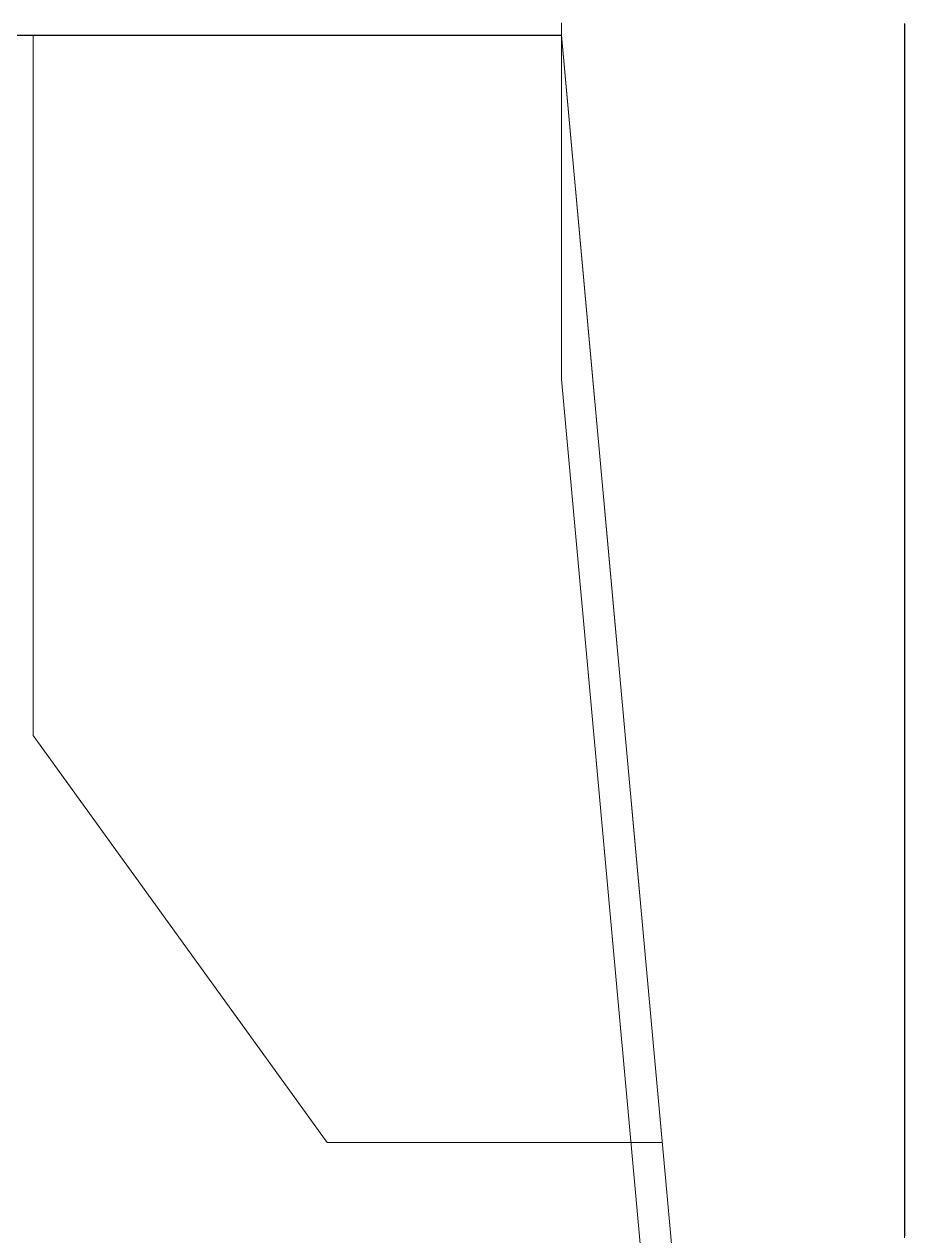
# Model space of a CAD drawing. Extents: x 65572 to 72871, y 30718 to 33858.
# Drawn here: x 65706.455 to 65709.02, y 31696.902 to 31700.432 of the extents above; entities that cross this region are included whole.
import ezdxf

# ---------------------------------------------------------------- set-up
doc = ezdxf.new("R2010")
doc.units = 0
doc.header["$LTSCALE"] = 0.5
doc.header["$MEASUREMENT"] = 0
doc.layers.add('Layout', color=154, linetype='CONTINUOUS', lineweight=5)

msp = doc.modelspace()

# ---------------------------------------------------------------- linework, layer by layer
at = {"layer": 'Layout', "linetype": 'ByBlock'}
for p, q in [((65708.020398, 31700.39901), (65682.992716, 31700.39901)), ((65708.020398, 31700.399654), (65683.000775, 31700.399654)), ((65706.481069, 31698.358872), (65706.481069, 31700.39901)), ((65708.020398, 31700.399654), (65709.020081, 31689.403142)), ((65709.020403, 31689.398956), (65708.020398, 31700.39901)), ((65708.020398, 31699.397953), (65709.020081, 31688.401441)), ((65707.337189, 31697.173475), (65706.481069, 31698.358872)), ((65708.313628, 31697.173475), (65707.337189, 31697.173475))]:
    msp.add_line(p, q, dxfattribs=at)
for points in [[(65708.020398, 31700.435815), (65708.020398, 31700.431451), (65708.020398, 31700.427088), (65708.020398, 31700.422724), (65708.020398, 31700.41836), (65708.020398, 31700.413996), (65708.020398, 31700.409633), (65708.020398, 31700.405269), (65708.020398, 31700.400905), (65708.020398, 31700.396541), (65708.020398, 31700.392178), (65708.020398, 31700.387814), (65708.020398, 31700.38345), (65708.020398, 31700.379086), (65708.020398, 31700.374722), (65708.020398, 31700.370359), (65708.020398, 31700.365995), (65708.020398, 31700.361631), (65708.020398, 31700.357267), (65708.020398, 31700.352904), (65708.020398, 31700.34854), (65708.020398, 31700.344176), (65708.020398, 31700.339812), (65708.020398, 31700.335449), (65708.020398, 31700.331085), (65708.020398, 31700.326721), (65708.020398, 31700.322357), (65708.020398, 31700.317993), (65708.020398, 31700.31363), (65708.020398, 31700.309266), (65708.020398, 31700.305828), (65708.020398, 31700.302545), (65708.020398, 31700.299262), (65708.020398, 31700.295978), (65708.020398, 31700.292695), (65708.020398, 31700.289412), (65708.020398, 31700.286128), (65708.020398, 31700.282845), (65708.020398, 31700.279562), (65708.020398, 31700.276278), (65708.020398, 31700.272995), (65708.020398, 31700.269712), (65708.020398, 31700.266428), (65708.020398, 31700.263145), (65708.020398, 31700.259862), (65708.020398, 31700.256578), (65708.020398, 31700.253295), (65708.020398, 31700.250012), (65708.020398, 31700.246728), (65708.020398, 31700.243445), (65708.020398, 31700.240162), (65708.020398, 31700.236878), (65708.020398, 31700.233595), (65708.020398, 31700.230312), (65708.020398, 31700.227028), (65708.020398, 31700.223745), (65708.020398, 31700.220462), (65708.020398, 31700.217178), (65708.020398, 31700.213895), (65708.020398, 31700.210612), (65708.020398, 31700.207328), (65708.020398, 31700.204045), (65708.020398, 31700.200762), (65708.020398, 31700.197478), (65708.020398, 31700.194195), (65708.020398, 31700.190912), (65708.020398, 31700.18834), (65708.020398, 31700.186302), (65708.020398, 31700.184263), (65708.020398, 31700.182225), (65708.020398, 31700.180187), (65708.020398, 31700.178149), (65708.020398, 31700.17611), (65708.020398, 31700.174072), (65708.020398, 31700.172034), (65708.020398, 31700.169996), (65708.020398, 31700.167957), (65708.020398, 31700.165919), (65708.020398, 31700.163881), (65708.020398, 31700.161843), (65708.020398, 31700.159804), (65708.020398, 31700.157766), (65708.020398, 31700.155728), (65708.020398, 31700.15369), (65708.020398, 31700.151651), (65708.020398, 31700.149613), (65708.020398, 31700.147575), (65708.020398, 31700.145537), (65708.020398, 31700.143498), (65708.020398, 31700.14146), (65708.020398, 31700.139422), (65708.020398, 31700.137384), (65708.020398, 31700.135345), (65708.020398, 31700.133307), (65708.020398, 31700.131269), (65708.020398, 31700.129231), (65708.020398, 31700.127192), (65708.020398, 31700.125154), (65708.020398, 31700.123116), (65708.020398, 31700.121078), (65708.020398, 31700.119039), (65708.020398, 31700.117001), (65708.020398, 31700.115348), (65708.020398, 31700.114657), (65708.020398, 31700.113966), (65708.020398, 31700.113275), (65708.020398, 31700.112584), (65708.020398, 31700.111893), (65708.020398, 31700.111202), (65708.020398, 31700.110511), (65708.020398, 31700.10982), (65708.020398, 31700.109129), (65708.020398, 31700.108438), (65708.020398, 31700.107747), (65708.020398, 31700.107056), (65708.020398, 31700.106365), (65708.020398, 31700.105674), (65708.020398, 31700.104983), (65708.020398, 31700.104292), (65708.020398, 31700.103601), (65708.020398, 31700.10291), (65708.020398, 31700.102219), (65708.020398, 31700.101528), (65708.020398, 31700.100837), (65708.020398, 31700.100146), (65708.020398, 31700.099455), (65708.020398, 31700.098765), (65708.020398, 31700.098074), (65708.020398, 31700.097383), (65708.020398, 31700.096692), (65708.020398, 31700.096001), (65708.020398, 31700.09531), (65708.020398, 31700.094619), (65708.020398, 31700.093928), (65708.020398, 31700.093237), (65708.020398, 31700.092546), (65708.020398, 31700.091855), (65708.020398, 31700.091164), (65708.020398, 31700.090473)], [(65708.020398, 31700.399654), (65708.020398, 31700.400343), (65708.020398, 31700.401033), (65708.020398, 31700.401722), (65708.020398, 31700.402411), (65708.020398, 31700.403101), (65708.020398, 31700.40379), (65708.020398, 31700.40448), (65708.020398, 31700.405169), (65708.020398, 31700.405858), (65708.020398, 31700.406548), (65708.020398, 31700.407237), (65708.020398, 31700.407926), (65708.020398, 31700.408616), (65708.020398, 31700.409305), (65708.020398, 31700.409995), (65708.020398, 31700.410684), (65708.020398, 31700.411373), (65708.020398, 31700.412063), (65708.020398, 31700.412752), (65708.020398, 31700.413442), (65708.020398, 31700.414131), (65708.020398, 31700.41482), (65708.020398, 31700.41551), (65708.020398, 31700.416199), (65708.020398, 31700.416889), (65708.020398, 31700.417578), (65708.020398, 31700.418267), (65708.020398, 31700.418957), (65708.020398, 31700.419646), (65708.020398, 31700.420335), (65708.020398, 31700.421025), (65708.020398, 31700.421714), (65708.020398, 31700.422404), (65708.020398, 31700.423093), (65708.020398, 31700.423782), (65708.020398, 31700.424472), (65708.020398, 31700.426025), (65708.020398, 31700.428059), (65708.020398, 31700.430092), (65708.020398, 31700.432126)], [(65709.020081, 31696.895953), (65709.020081, 31696.901775), (65709.020081, 31696.907597), (65709.020081, 31696.913419), (65709.020081, 31696.919241), (65709.020081, 31696.925064), (65709.020081, 31696.930886), (65709.020081, 31696.936708), (65709.020081, 31696.94253), (65709.020081, 31696.948352), (65709.020081, 31696.954174), (65709.020081, 31696.959997), (65709.020081, 31696.965819), (65709.020081, 31696.971641), (65709.020081, 31696.977463), (65709.020081, 31696.983285), (65709.020081, 31696.989107), (65709.020081, 31696.994929), (65709.020081, 31697.000752), (65709.020081, 31697.006574), (65709.020081, 31697.012396), (65709.020081, 31697.018218), (65709.020081, 31697.02404), (65709.020081, 31697.029862), (65709.020081, 31697.035685), (65709.020081, 31697.041507), (65709.020081, 31697.047329), (65709.020081, 31697.053151), (65709.020081, 31697.058973), (65709.020081, 31697.064795), (65709.020081, 31697.070617), (65709.020081, 31697.07644), (65709.020081, 31697.082262), (65709.020081, 31697.088084), (65709.020081, 31697.093906), (65709.020081, 31697.099728), (65709.020081, 31697.10555), (65709.020081, 31697.111373), (65709.020081, 31697.117195), (65709.020081, 31697.123017), (65709.020081, 31697.128839), (65709.020081, 31697.134661), (65709.020081, 31697.140483), (65709.020081, 31697.146306), (65709.020081, 31697.152128), (65709.020081, 31697.15795), (65709.020081, 31697.163772), (65709.020081, 31697.169594), (65709.020081, 31697.175416), (65709.020081, 31697.181238), (65709.020081, 31697.187061), (65709.020081, 31697.192883), (65709.020081, 31697.198705), (65709.020081, 31697.204527), (65709.020081, 31697.210349), (65709.020081, 31697.216171), (65709.020081, 31697.221994), (65709.020081, 31697.227816), (65709.020081, 31697.233638), (65709.020081, 31697.23946), (65709.020081, 31697.245282), (65709.020081, 31697.251104), (65709.020081, 31697.256927), (65709.020081, 31697.262749), (65709.020081, 31697.268571), (65709.020081, 31697.274393), (65709.020081, 31697.280215), (65709.020081, 31697.286037), (65709.020081, 31697.291859), (65709.020081, 31697.297682), (65709.020081, 31697.303504), (65709.020081, 31697.309326), (65709.020081, 31697.315148), (65709.020081, 31697.32097), (65709.020081, 31697.326792), (65709.020081, 31697.332615), (65709.020081, 31697.338437), (65709.020081, 31697.344259), (65709.020081, 31697.350081), (65709.020081, 31697.355903), (65709.020081, 31697.361725), (65709.020081, 31697.367547), (65709.020081, 31697.37337), (65709.020081, 31697.379192), (65709.020081, 31697.385014), (65709.020081, 31697.390836), (65709.020081, 31697.396658), (65709.020081, 31697.40248), (65709.020081, 31697.408303), (65709.020081, 31697.414125), (65709.020081, 31697.419947), (65709.020081, 31697.425769), (65709.020081, 31697.431591), (65709.020081, 31697.437413), (65709.020081, 31697.443236), (65709.020081, 31697.449058), (65709.020081, 31697.45488), (65709.020081, 31697.460702), (65709.020081, 31697.466524), (65709.020081, 31697.472346), (65709.020081, 31697.478168), (65709.020081, 31697.483991), (65709.020081, 31697.489813), (65709.020081, 31697.495635), (65709.020081, 31697.501457), (65709.020081, 31697.507279), (65709.020081, 31697.513101), (65709.020081, 31697.518924), (65709.020081, 31697.524746), (65709.020081, 31697.530568), (65709.020081, 31697.53639), (65709.020081, 31697.542212), (65709.020081, 31697.548034), (65709.020081, 31697.553857), (65709.020081, 31697.559679), (65709.020081, 31697.565501), (65709.020081, 31697.571323), (65709.020081, 31697.577145), (65709.020081, 31697.582967), (65709.020081, 31697.588789), (65709.020081, 31697.594612), (65709.020081, 31697.600434), (65709.020081, 31697.606256), (65709.020081, 31697.612078), (65709.020081, 31697.6179), (65709.020081, 31697.623722), (65709.020081, 31697.629545), (65709.020081, 31697.635367), (65709.020081, 31697.641189), (65709.020081, 31697.647011), (65709.020081, 31697.652833), (65709.020081, 31697.658655), (65709.020081, 31697.664478), (65709.020081, 31697.6703), (65709.020081, 31697.676122), (65709.020081, 31697.681944), (65709.020081, 31697.687766), (65709.020081, 31697.693588), (65709.020081, 31697.69941), (65709.020081, 31697.705233), (65709.020081, 31697.711055), (65709.020081, 31697.716877), (65709.020081, 31697.722699), (65709.020081, 31697.728521), (65709.020081, 31697.734343), (65709.020081, 31697.740166), (65709.020081, 31697.745988), (65709.020081, 31697.75181), (65709.020081, 31697.757632), (65709.020081, 31697.763454), (65709.020081, 31697.769276), (65709.020081, 31697.775098), (65709.020081, 31697.780921), (65709.020081, 31697.786743), (65709.020081, 31697.792565), (65709.020081, 31697.798387), (65709.020081, 31697.804209), (65709.020081, 31697.810031), (65709.020081, 31697.815854), (65709.020081, 31697.821676), (65709.020081, 31697.827498), (65709.020081, 31697.83332), (65709.020081, 31697.839142), (65709.020081, 31697.844964), (65709.020081, 31697.850787), (65709.020081, 31697.856609), (65709.020081, 31697.862431), (65709.020081, 31697.868253), (65709.020081, 31697.874075), (65709.020081, 31697.879897), (65709.020081, 31697.885719), (65709.020081, 31697.891542), (65709.020081, 31697.897364), (65709.020081, 31697.903186), (65709.020081, 31697.909008), (65709.020081, 31697.91483), (65709.020081, 31697.920652), (65709.020081, 31697.926475), (65709.020081, 31697.932297), (65709.020081, 31697.938119), (65709.020081, 31697.943941), (65709.020081, 31697.949763), (65709.020081, 31697.955585), (65709.020081, 31697.961408), (65709.020081, 31697.96723), (65709.020081, 31697.973052), (65709.020081, 31697.978874), (65709.020081, 31697.984696), (65709.020081, 31697.990518), (65709.020081, 31697.99634), (65709.020081, 31698.002163), (65709.020081, 31698.007985), (65709.020081, 31698.013807), (65709.020081, 31698.019629), (65709.020081, 31698.025451), (65709.020081, 31698.031273), (65709.020081, 31698.037096), (65709.020081, 31698.042918), (65709.020081, 31698.04874), (65709.020081, 31698.054562), (65709.020081, 31698.060384), (65709.020081, 31698.066206), (65709.020081, 31698.072029), (65709.020081, 31698.077851), (65709.020081, 31698.083673), (65709.020081, 31698.089495), (65709.020081, 31698.095317), (65709.020081, 31698.101139), (65709.020081, 31698.106961), (65709.020081, 31698.112784), (65709.020081, 31698.118606), (65709.020081, 31698.124428), (65709.020081, 31698.13025), (65709.020081, 31698.136072), (65709.020081, 31698.141894), (65709.020081, 31698.147717), (65709.020081, 31698.153539), (65709.020081, 31698.159361), (65709.020081, 31698.165183), (65709.020081, 31698.171005), (65709.020081, 31698.176827), (65709.020081, 31698.182649), (65709.020081, 31698.188472), (65709.020081, 31698.194294), (65709.020081, 31698.200116), (65709.020081, 31698.205938), (65709.020081, 31698.21176), (65709.020081, 31698.217582), (65709.020081, 31698.223405), (65709.020081, 31698.229227), (65709.020081, 31698.235049), (65709.020081, 31698.240871), (65709.020081, 31698.246693), (65709.020081, 31698.252515), (65709.020081, 31698.258338), (65709.020081, 31698.26416), (65709.020081, 31698.269982), (65709.020081, 31698.275804), (65709.020081, 31698.281626), (65709.020081, 31698.287448), (65709.020081, 31698.29327), (65709.020081, 31698.299093), (65709.020081, 31698.304915), (65709.020081, 31698.310737), (65709.020081, 31698.316559), (65709.020081, 31698.322381), (65709.020081, 31698.328203), (65709.020081, 31698.334026), (65709.020081, 31698.339848), (65709.020081, 31698.34567), (65709.020081, 31698.351492), (65709.020081, 31698.357314), (65709.020081, 31698.363136), (65709.020081, 31698.368959), (65709.020081, 31698.374781), (65709.020081, 31698.380603), (65709.020081, 31698.386425), (65709.020081, 31698.392247), (65709.020081, 31698.398069), (65709.020081, 31698.403891), (65709.020081, 31698.409714), (65709.020081, 31698.415536), (65709.020081, 31698.421358), (65709.020081, 31698.42718), (65709.020081, 31698.433002), (65709.020081, 31698.438824), (65709.020081, 31698.444647), (65709.020081, 31698.450469), (65709.020081, 31698.456291), (65709.020081, 31698.462113), (65709.020081, 31698.467935), (65709.020081, 31698.473757), (65709.020081, 31698.479579), (65709.020081, 31698.485402), (65709.020081, 31698.491224), (65709.020081, 31698.497046), (65709.020081, 31698.502868), (65709.020081, 31698.50869), (65709.020081, 31698.514512), (65709.020081, 31698.520335), (65709.020081, 31698.526157), (65709.020081, 31698.531979), (65709.020081, 31698.537801), (65709.020081, 31698.543623), (65709.020081, 31698.549445), (65709.020081, 31698.555268), (65709.020081, 31698.56109), (65709.020081, 31698.566912), (65709.020081, 31698.572734), (65709.020081, 31698.578556), (65709.020081, 31698.584378), (65709.020081, 31698.5902), (65709.020081, 31698.596023), (65709.020081, 31698.601845), (65709.020081, 31698.607667), (65709.020081, 31698.613489), (65709.020081, 31698.619311), (65709.020081, 31698.625133), (65709.020081, 31698.630956), (65709.020081, 31698.636778), (65709.020081, 31698.6426), (65709.020081, 31698.648422), (65709.020081, 31698.654244), (65709.020081, 31698.660066), (65709.020081, 31698.665889), (65709.020081, 31698.671711), (65709.020081, 31698.677533), (65709.020081, 31698.683355), (65709.020081, 31698.689177), (65709.020081, 31698.694999), (65709.020081, 31698.700821), (65709.020081, 31698.706644), (65709.020081, 31698.712466), (65709.020081, 31698.718288), (65709.020081, 31698.72411), (65709.020081, 31698.729932), (65709.020081, 31698.736062), (65709.020081, 31698.742191), (65709.020081, 31698.748321), (65709.020081, 31698.75445), (65709.020081, 31698.76058), (65709.020081, 31698.766709), (65709.020081, 31698.772839), (65709.020081, 31698.778968), (65709.020081, 31698.785098), (65709.020081, 31698.791227), (65709.020081, 31698.797357), (65709.020081, 31698.803486), (65709.020081, 31698.809616), (65709.020081, 31698.815745), (65709.020081, 31698.821875), (65709.020081, 31698.828005), (65709.020081, 31698.834134), (65709.020081, 31698.840264), (65709.020081, 31698.846393), (65709.020081, 31698.852523), (65709.020081, 31698.858652), (65709.020081, 31698.864782), (65709.020081, 31698.870911), (65709.020081, 31698.877041), (65709.020081, 31698.88317), (65709.020081, 31698.8893), (65709.020081, 31698.895429), (65709.020081, 31698.901559), (65709.020081, 31698.907688), (65709.020081, 31698.913818), (65709.020081, 31698.919947), (65709.020081, 31698.926077), (65709.020081, 31698.932206), (65709.020081, 31698.938336), (65709.020081, 31698.944465), (65709.020081, 31698.950595), (65709.020081, 31698.956724), (65709.020081, 31698.962854), (65709.020081, 31698.968983), (65709.020081, 31698.975113), (65709.020081, 31698.981242), (65709.020081, 31698.987372), (65709.020081, 31698.993501), (65709.020081, 31698.999631), (65709.020081, 31699.00576), (65709.020081, 31699.01189), (65709.020081, 31699.01802), (65709.020081, 31699.024149), (65709.020081, 31699.030279), (65709.020081, 31699.036408), (65709.020081, 31699.042538), (65709.020081, 31699.048667), (65709.020081, 31699.054797), (65709.020081, 31699.060926), (65709.020081, 31699.067056), (65709.020081, 31699.073185), (65709.020081, 31699.079315), (65709.020081, 31699.085444), (65709.020081, 31699.091574), (65709.020081, 31699.097703), (65709.020081, 31699.103833), (65709.020081, 31699.109962), (65709.020081, 31699.116092), (65709.020081, 31699.122221), (65709.020081, 31699.128351), (65709.020081, 31699.13448), (65709.020081, 31699.14061), (65709.020081, 31699.146739), (65709.020081, 31699.152869), (65709.020081, 31699.158998), (65709.020081, 31699.165128), (65709.020081, 31699.171257), (65709.020081, 31699.177387), (65709.020081, 31699.183516), (65709.020081, 31699.189646), (65709.020081, 31699.195776), (65709.020081, 31699.201905), (65709.020081, 31699.208035), (65709.020081, 31699.214164), (65709.020081, 31699.220294), (65709.020081, 31699.226423), (65709.020081, 31699.232553), (65709.020081, 31699.238682), (65709.020081, 31699.244812), (65709.020081, 31699.250941), (65709.020081, 31699.257071), (65709.020081, 31699.2632), (65709.020081, 31699.26933), (65709.020081, 31699.275459), (65709.020081, 31699.281589), (65709.020081, 31699.287718), (65709.020081, 31699.293848), (65709.020081, 31699.299977), (65709.020081, 31699.306107), (65709.020081, 31699.312236), (65709.020081, 31699.318366), (65709.020081, 31699.324495), (65709.020081, 31699.330625), (65709.020081, 31699.336754), (65709.020081, 31699.342884), (65709.020081, 31699.349013), (65709.020081, 31699.355143), (65709.020081, 31699.361272), (65709.020081, 31699.367402), (65709.020081, 31699.373531), (65709.020081, 31699.379661), (65709.020081, 31699.385791), (65709.020081, 31699.39192), (65709.020081, 31699.39805), (65709.020081, 31699.404179), (65709.020081, 31699.410309), (65709.020081, 31699.416438), (65709.020081, 31699.422568), (65709.020081, 31699.428697), (65709.020081, 31699.434827), (65709.020081, 31699.440956), (65709.020081, 31699.447086), (65709.020081, 31699.453215), (65709.020081, 31699.459345), (65709.020081, 31699.465474), (65709.020081, 31699.471604), (65709.020081, 31699.477733), (65709.020081, 31699.483863), (65709.020081, 31699.489992), (65709.020081, 31699.496122), (65709.020081, 31699.502251), (65709.020081, 31699.508381), (65709.020081, 31699.51451), (65709.020081, 31699.52064), (65709.020081, 31699.526769), (65709.020081, 31699.532899), (65709.020081, 31699.539028), (65709.020081, 31699.545158), (65709.020081, 31699.551287), (65709.020081, 31699.557417), (65709.020081, 31699.563547), (65709.020081, 31699.569676), (65709.020081, 31699.575806), (65709.020081, 31699.581935), (65709.020081, 31699.588065), (65709.020081, 31699.594194), (65709.020081, 31699.600324), (65709.020081, 31699.606453), (65709.020081, 31699.612583), (65709.020081, 31699.618712), (65709.020081, 31699.624842), (65709.020081, 31699.630971), (65709.020081, 31699.637101), (65709.020081, 31699.64323), (65709.020081, 31699.64936), (65709.020081, 31699.655489), (65709.020081, 31699.661619), (65709.020081, 31699.667748), (65709.020081, 31699.673878), (65709.020081, 31699.680007), (65709.020081, 31699.686137), (65709.020081, 31699.692266), (65709.020081, 31699.698396), (65709.020081, 31699.704525), (65709.020081, 31699.710655), (65709.020081, 31699.716784), (65709.020081, 31699.722914), (65709.020081, 31699.729043), (65709.020081, 31699.735173), (65709.020081, 31699.741302), (65709.020081, 31699.747432), (65709.020081, 31699.753562), (65709.020081, 31699.759691), (65709.020081, 31699.765821), (65709.020081, 31699.77195), (65709.020081, 31699.77808), (65709.020081, 31699.784209), (65709.020081, 31699.790339), (65709.020081, 31699.796468), (65709.020081, 31699.802598), (65709.020081, 31699.808727), (65709.020081, 31699.814857), (65709.020081, 31699.820986), (65709.020081, 31699.827116), (65709.020081, 31699.833245), (65709.020081, 31699.839375), (65709.020081, 31699.845504), (65709.020081, 31699.851634), (65709.020081, 31699.857763), (65709.020081, 31699.863893), (65709.020081, 31699.870022), (65709.020081, 31699.876152), (65709.020081, 31699.882281), (65709.020081, 31699.888411), (65709.020081, 31699.89454), (65709.020081, 31699.90067), (65709.020081, 31699.906799), (65709.020081, 31699.912929), (65709.020081, 31699.919058), (65709.020081, 31699.925188), (65709.020081, 31699.931318), (65709.020081, 31699.937447), (65709.020081, 31699.943577), (65709.020081, 31699.949706), (65709.020081, 31699.955836), (65709.020081, 31699.961965), (65709.020081, 31699.968095), (65709.020081, 31699.974224), (65709.020081, 31699.980354), (65709.020081, 31699.986483), (65709.020081, 31699.992613), (65709.020081, 31699.998742), (65709.020081, 31700.004872), (65709.020081, 31700.011001), (65709.020081, 31700.017131), (65709.020081, 31700.02326), (65709.020081, 31700.02939), (65709.020081, 31700.035519), (65709.020081, 31700.041649), (65709.020081, 31700.047778), (65709.020081, 31700.053908), (65709.020081, 31700.060037), (65709.020081, 31700.066167), (65709.020081, 31700.072296), (65709.020081, 31700.078426), (65709.020081, 31700.084555), (65709.020081, 31700.090685), (65709.020081, 31700.096814), (65709.020081, 31700.102944), (65709.020081, 31700.109073), (65709.020081, 31700.115203), (65709.020081, 31700.121333), (65709.020081, 31700.127462), (65709.020081, 31700.133592), (65709.020081, 31700.139721), (65709.020081, 31700.145851), (65709.020081, 31700.15198), (65709.020081, 31700.15811), (65709.020081, 31700.164239), (65709.020081, 31700.170369), (65709.020081, 31700.176498), (65709.020081, 31700.182628), (65709.020081, 31700.188757), (65709.020081, 31700.194887), (65709.020081, 31700.201016), (65709.020081, 31700.207146), (65709.020081, 31700.213275), (65709.020081, 31700.219405), (65709.020081, 31700.225534), (65709.020081, 31700.231664), (65709.020081, 31700.237793), (65709.020081, 31700.243923), (65709.020081, 31700.250052), (65709.020081, 31700.256182), (65709.020081, 31700.262311), (65709.020081, 31700.268441), (65709.020081, 31700.27457), (65709.020081, 31700.2807), (65709.020081, 31700.286829), (65709.020081, 31700.292959), (65709.020081, 31700.299089), (65709.020081, 31700.305218), (65709.020081, 31700.311348), (65709.020081, 31700.317477), (65709.020081, 31700.323607), (65709.020081, 31700.329736), (65709.020081, 31700.335866), (65709.020081, 31700.341995), (65709.020081, 31700.348125), (65709.020081, 31700.354254), (65709.020081, 31700.360384), (65709.020081, 31700.366513), (65709.020081, 31700.372643), (65709.020081, 31700.378772), (65709.020081, 31700.384902), (65709.020081, 31700.391031), (65709.020081, 31700.397161), (65709.020081, 31700.40329), (65709.020081, 31700.40942), (65709.020081, 31700.415549), (65709.020081, 31700.421679), (65709.020081, 31700.427808), (65709.020081, 31700.433938)], [(65708.020398, 31699.397953), (65708.020398, 31699.398299), (65708.020398, 31699.398645), (65708.020398, 31699.398991), (65708.020398, 31699.399337), (65708.020398, 31699.399683), (65708.020398, 31699.400029), (65708.020398, 31699.400375), (65708.020398, 31699.400721), (65708.020398, 31699.401067), (65708.020398, 31699.401413), (65708.020398, 31699.401759), (65708.020398, 31699.402105), (65708.020398, 31699.402451), (65708.020398, 31699.402797), (65708.020398, 31699.403143), (65708.020398, 31699.403489), (65708.020398, 31699.403835), (65708.020398, 31699.404181), (65708.020398, 31699.405067), (65708.020398, 31699.406101), (65708.020398, 31699.407134), (65708.020398, 31699.408168), (65708.020398, 31699.409202), (65708.020398, 31699.410235), (65708.020398, 31699.411269), (65708.020398, 31699.412302), (65708.020398, 31699.413336), (65708.020398, 31699.41437), (65708.020398, 31699.415403), (65708.020398, 31699.416437), (65708.020398, 31699.417471), (65708.020398, 31699.418504), (65708.020398, 31699.419538), (65708.020398, 31699.420571), (65708.020398, 31699.421605), (65708.020398, 31699.422639), (65708.020398, 31699.424058), (65708.020398, 31699.425766), (65708.020398, 31699.427474), (65708.020398, 31699.429182), (65708.020398, 31699.43089), (65708.020398, 31699.432599), (65708.020398, 31699.434307), (65708.020398, 31699.436015), (65708.020398, 31699.437723), (65708.020398, 31699.439431), (65708.020398, 31699.44114), (65708.020398, 31699.442848), (65708.020398, 31699.444556), (65708.020398, 31699.446264), (65708.020398, 31699.447972), (65708.020398, 31699.44968), (65708.020398, 31699.451389), (65708.020398, 31699.453097), (65708.020398, 31699.455038), (65708.020398, 31699.457399), (65708.020398, 31699.459761), (65708.020398, 31699.462122), (65708.020398, 31699.464483), (65708.020398, 31699.466844), (65708.020398, 31699.469206), (65708.020398, 31699.471567), (65708.020398, 31699.473928), (65708.020398, 31699.476289), (65708.020398, 31699.478651), (65708.020398, 31699.481012), (65708.020398, 31699.483373), (65708.020398, 31699.485734), (65708.020398, 31699.488096), (65708.020398, 31699.490457), (65708.020398, 31699.492818), (65708.020398, 31699.495179), (65708.020398, 31699.49763), (65708.020398, 31699.500614), (65708.020398, 31699.503599), (65708.020398, 31699.506583), (65708.020398, 31699.509568), (65708.020398, 31699.512552), (65708.020398, 31699.515537), (65708.020398, 31699.518521), (65708.020398, 31699.521506), (65708.020398, 31699.52449), (65708.020398, 31699.527475), (65708.020398, 31699.530459), (65708.020398, 31699.533444), (65708.020398, 31699.536428), (65708.020398, 31699.539413), (65708.020398, 31699.542397), (65708.020398, 31699.545382), (65708.020398, 31699.548366), (65708.020398, 31699.551351), (65708.020398, 31699.554879), (65708.020398, 31699.558449), (65708.020398, 31699.562019), (65708.020398, 31699.56559), (65708.020398, 31699.56916), (65708.020398, 31699.57273), (65708.020398, 31699.5763), (65708.020398, 31699.57987), (65708.020398, 31699.58344), (65708.020398, 31699.587011), (65708.020398, 31699.590581), (65708.020398, 31699.594151), (65708.020398, 31699.597721), (65708.020398, 31699.601291), (65708.020398, 31699.604861), (65708.020398, 31699.608432), (65708.020398, 31699.612002), (65708.020398, 31699.615572), (65708.020398, 31699.619528), (65708.020398, 31699.623639), (65708.020398, 31699.62775), (65708.020398, 31699.631861), (65708.020398, 31699.635971), (65708.020398, 31699.640082), (65708.020398, 31699.644193), (65708.020398, 31699.648304), (65708.020398, 31699.652415), (65708.020398, 31699.656525), (65708.020398, 31699.660636), (65708.020398, 31699.664747), (65708.020398, 31699.668858), (65708.020398, 31699.672969), (65708.020398, 31699.677079), (65708.020398, 31699.68119), (65708.020398, 31699.685301), (65708.020398, 31699.689412), (65708.020398, 31699.693767), (65708.020398, 31699.698367), (65708.020398, 31699.702966), (65708.020398, 31699.707566), (65708.020398, 31699.712166), (65708.020398, 31699.716765), (65708.020398, 31699.721365), (65708.020398, 31699.725964), (65708.020398, 31699.730564), (65708.020398, 31699.735164), (65708.020398, 31699.739763), (65708.020398, 31699.744363), (65708.020398, 31699.748962), (65708.020398, 31699.753562), (65708.020398, 31699.758162), (65708.020398, 31699.762761), (65708.020398, 31699.767361), (65708.020398, 31699.77196), (65708.020398, 31699.776683), (65708.020398, 31699.781714), (65708.020398, 31699.786744), (65708.020398, 31699.791774), (65708.020398, 31699.796805), (65708.020398, 31699.801835), (65708.020398, 31699.806866), (65708.020398, 31699.811896), (65708.020398, 31699.816927), (65708.020398, 31699.821957), (65708.020398, 31699.826987), (65708.020398, 31699.832018), (65708.020398, 31699.837048), (65708.020398, 31699.842079), (65708.020398, 31699.847109), (65708.020398, 31699.85214), (65708.020398, 31699.85717), (65708.020398, 31699.8622), (65708.020398, 31699.867257), (65708.020398, 31699.872655), (65708.020398, 31699.878053), (65708.020398, 31699.88345), (65708.020398, 31699.888848), (65708.020398, 31699.894246), (65708.020398, 31699.899644), (65708.020398, 31699.905042), (65708.020398, 31699.91044), (65708.020398, 31699.915837), (65708.020398, 31699.921235), (65708.020398, 31699.926633), (65708.020398, 31699.932031), (65708.020398, 31699.937429), (65708.020398, 31699.942827), (65708.020398, 31699.948224), (65708.020398, 31699.953622), (65708.020398, 31699.95902), (65708.020398, 31699.964418), (65708.020398, 31699.970072), (65708.020398, 31699.975769), (65708.020398, 31699.981466), (65708.020398, 31699.987164), (65708.020398, 31699.992861), (65708.020398, 31699.998558), (65708.020398, 31700.004255), (65708.020398, 31700.009952), (65708.020398, 31700.015649), (65708.020398, 31700.021347), (65708.020398, 31700.027044), (65708.020398, 31700.032741), (65708.020398, 31700.038438), (65708.020398, 31700.044135), (65708.020398, 31700.049832), (65708.020398, 31700.05553), (65708.020398, 31700.061227), (65708.020398, 31700.066924), (65708.020398, 31700.072767), (65708.020398, 31700.078692), (65708.020398, 31700.084617), (65708.020398, 31700.090541), (65708.020398, 31700.096466), (65708.020398, 31700.102391), (65708.020398, 31700.108315), (65708.020398, 31700.11424), (65708.020398, 31700.120165), (65708.020398, 31700.126089), (65708.020398, 31700.132014), (65708.020398, 31700.137939), (65708.020398, 31700.143863), (65708.020398, 31700.149788), (65708.020398, 31700.155713), (65708.020398, 31700.161637), (65708.020398, 31700.167562), (65708.020398, 31700.173487), (65708.020398, 31700.179477), (65708.020398, 31700.185554), (65708.020398, 31700.191632), (65708.020398, 31700.197709), (65708.020398, 31700.203787), (65708.020398, 31700.209864), (65708.020398, 31700.215942), (65708.020398, 31700.222019), (65708.020398, 31700.228097), (65708.020398, 31700.234174), (65708.020398, 31700.240252), (65708.020398, 31700.246329), (65708.020398, 31700.252407), (65708.020398, 31700.258484), (65708.020398, 31700.264562), (65708.020398, 31700.270639), (65708.020398, 31700.276717), (65708.020398, 31700.282794), (65708.020398, 31700.288888), (65708.020398, 31700.295041), (65708.020398, 31700.301195), (65708.020398, 31700.307349), (65708.020398, 31700.313502), (65708.020398, 31700.319656), (65708.020398, 31700.32581), (65708.020398, 31700.331963), (65708.020398, 31700.338117), (65708.020398, 31700.344271), (65708.020398, 31700.350424), (65708.020398, 31700.356578), (65708.020398, 31700.362732), (65708.020398, 31700.368885), (65708.020398, 31700.375039), (65708.020398, 31700.381193), (65708.020398, 31700.387346), (65708.020398, 31700.3935), (65708.020398, 31700.399654)]]:
    msp.add_lwpolyline(points, dxfattribs=at)
at = {"layer": 'Layout', "linetype": 'ByBlock', "flags": 128}
for points in [[(65708.020398, 31700.39901), (65708.020398, 31700.399701), (65708.020398, 31700.400392), (65708.020398, 31700.401083), (65708.020398, 31700.401774), (65708.020398, 31700.402465), (65708.020398, 31700.403156), (65708.020398, 31700.403847), (65708.020398, 31700.404538), (65708.020398, 31700.405229), (65708.020398, 31700.405919), (65708.020398, 31700.40661), (65708.020398, 31700.407301), (65708.020398, 31700.407992), (65708.020398, 31700.408683), (65708.020398, 31700.409374), (65708.020398, 31700.410065), (65708.020398, 31700.410756), (65708.020398, 31700.411447), (65708.020398, 31700.412138), (65708.020398, 31700.412829), (65708.020398, 31700.41352), (65708.020398, 31700.414211), (65708.020398, 31700.414902), (65708.020398, 31700.415593), (65708.020398, 31700.416284), (65708.020398, 31700.416975), (65708.020398, 31700.417666), (65708.020398, 31700.418357), (65708.020398, 31700.419048), (65708.020398, 31700.419739), (65708.020398, 31700.42043), (65708.020398, 31700.421121), (65708.020398, 31700.421812), (65708.020398, 31700.422503), (65708.020398, 31700.423194), (65708.020398, 31700.423885), (65708.020398, 31700.425538), (65708.020398, 31700.427576), (65708.020398, 31700.429614), (65708.020398, 31700.431653), (65708.020398, 31700.433691)], [(65709.020403, 31696.900004), (65709.020403, 31696.905828), (65709.020403, 31696.911652), (65709.020403, 31696.917476), (65709.020403, 31696.9233), (65709.020403, 31696.929124), (65709.020403, 31696.934948), (65709.020403, 31696.940772), (65709.020403, 31696.946597), (65709.020403, 31696.952421), (65709.020403, 31696.958245), (65709.020403, 31696.964069), (65709.020403, 31696.969893), (65709.020403, 31696.975717), (65709.020403, 31696.981541), (65709.020403, 31696.987365), (65709.020403, 31696.993189), (65709.020403, 31696.999013), (65709.020403, 31697.004837), (65709.020403, 31697.010661), (65709.020403, 31697.016485), (65709.020403, 31697.022309), (65709.020403, 31697.028133), (65709.020403, 31697.033957), (65709.020403, 31697.039781), (65709.020403, 31697.045605), (65709.020403, 31697.051429), (65709.020403, 31697.057253), (65709.020403, 31697.063077), (65709.020403, 31697.068901), (65709.020403, 31697.074725), (65709.020403, 31697.080549), (65709.020403, 31697.086373), (65709.020403, 31697.092197), (65709.020403, 31697.098021), (65709.020403, 31697.103845), (65709.020403, 31697.109669), (65709.020403, 31697.115493), (65709.020403, 31697.121317), (65709.020403, 31697.127142), (65709.020403, 31697.132966), (65709.020403, 31697.13879), (65709.020403, 31697.144614), (65709.020403, 31697.150438), (65709.020403, 31697.156262), (65709.020403, 31697.162086), (65709.020403, 31697.16791), (65709.020403, 31697.173734), (65709.020403, 31697.179558), (65709.020403, 31697.185382), (65709.020403, 31697.191206), (65709.020403, 31697.19703), (65709.020403, 31697.202854), (65709.020403, 31697.208678), (65709.020403, 31697.214502), (65709.020403, 31697.220326), (65709.020403, 31697.22615), (65709.020403, 31697.231974), (65709.020403, 31697.237798), (65709.020403, 31697.243622), (65709.020403, 31697.249446), (65709.020403, 31697.25527), (65709.020403, 31697.261094), (65709.020403, 31697.266918), (65709.020403, 31697.272742), (65709.020403, 31697.278566), (65709.020403, 31697.28439), (65709.020403, 31697.290214), (65709.020403, 31697.296038), (65709.020403, 31697.301862), (65709.020403, 31697.307687), (65709.020403, 31697.313511), (65709.020403, 31697.319335), (65709.020403, 31697.325159), (65709.020403, 31697.330983), (65709.020403, 31697.336807), (65709.020403, 31697.342631), (65709.020403, 31697.348455), (65709.020403, 31697.354279), (65709.020403, 31697.360103), (65709.020403, 31697.365927), (65709.020403, 31697.371751), (65709.020403, 31697.377575), (65709.020403, 31697.383399), (65709.020403, 31697.389223), (65709.020403, 31697.395047), (65709.020403, 31697.400871), (65709.020403, 31697.406695), (65709.020403, 31697.412519), (65709.020403, 31697.418343), (65709.020403, 31697.424167), (65709.020403, 31697.429991), (65709.020403, 31697.435815), (65709.020403, 31697.441639), (65709.020403, 31697.447463), (65709.020403, 31697.453287), (65709.020403, 31697.459111), (65709.020403, 31697.464935), (65709.020403, 31697.470759), (65709.020403, 31697.476583), (65709.020403, 31697.482407), (65709.020403, 31697.488232), (65709.020403, 31697.494056), (65709.020403, 31697.49988), (65709.020403, 31697.505704), (65709.020403, 31697.511528), (65709.020403, 31697.517352), (65709.020403, 31697.523176), (65709.020403, 31697.529), (65709.020403, 31697.534824), (65709.020403, 31697.540648), (65709.020403, 31697.546472), (65709.020403, 31697.552296), (65709.020403, 31697.55812), (65709.020403, 31697.563944), (65709.020403, 31697.569768), (65709.020403, 31697.575592), (65709.020403, 31697.581416), (65709.020403, 31697.58724), (65709.020403, 31697.593064), (65709.020403, 31697.598888), (65709.020403, 31697.604712), (65709.020403, 31697.610536), (65709.020403, 31697.61636), (65709.020403, 31697.622184), (65709.020403, 31697.628008), (65709.020403, 31697.633832), (65709.020403, 31697.639656), (65709.020403, 31697.64548), (65709.020403, 31697.651304), (65709.020403, 31697.657128), (65709.020403, 31697.662952), (65709.020403, 31697.668777), (65709.020403, 31697.674601), (65709.020403, 31697.680425), (65709.020403, 31697.686249), (65709.020403, 31697.692073), (65709.020403, 31697.697897), (65709.020403, 31697.703721), (65709.020403, 31697.709545), (65709.020403, 31697.715369), (65709.020403, 31697.721193), (65709.020403, 31697.727017), (65709.020403, 31697.732841), (65709.020403, 31697.738665), (65709.020403, 31697.744489), (65709.020403, 31697.750313), (65709.020403, 31697.756137), (65709.020403, 31697.761961), (65709.020403, 31697.767785), (65709.020403, 31697.773609), (65709.020403, 31697.779433), (65709.020403, 31697.785257), (65709.020403, 31697.791081), (65709.020403, 31697.796905), (65709.020403, 31697.802729), (65709.020403, 31697.808553), (65709.020403, 31697.814377), (65709.020403, 31697.820201), (65709.020403, 31697.826025), (65709.020403, 31697.831849), (65709.020403, 31697.837673), (65709.020403, 31697.843497), (65709.020403, 31697.849322), (65709.020403, 31697.855146), (65709.020403, 31697.86097), (65709.020403, 31697.866794), (65709.020403, 31697.872618), (65709.020403, 31697.878442), (65709.020403, 31697.884266), (65709.020403, 31697.89009), (65709.020403, 31697.895914), (65709.020403, 31697.901738), (65709.020403, 31697.907562), (65709.020403, 31697.913386), (65709.020403, 31697.91921), (65709.020403, 31697.925034), (65709.020403, 31697.930858), (65709.020403, 31697.936682), (65709.020403, 31697.942506), (65709.020403, 31697.94833), (65709.020403, 31697.954154), (65709.020403, 31697.959978), (65709.020403, 31697.965802), (65709.020403, 31697.971626), (65709.020403, 31697.97745), (65709.020403, 31697.983274), (65709.020403, 31697.989098), (65709.020403, 31697.994922), (65709.020403, 31698.000746), (65709.020403, 31698.00657), (65709.020403, 31698.012394), (65709.020403, 31698.018218), (65709.020403, 31698.024043), (65709.020403, 31698.029867), (65709.020403, 31698.035691), (65709.020403, 31698.041515), (65709.020403, 31698.047339), (65709.020403, 31698.053163), (65709.020403, 31698.058987), (65709.020403, 31698.064811), (65709.020403, 31698.070635), (65709.020403, 31698.076459), (65709.020403, 31698.082283), (65709.020403, 31698.088107), (65709.020403, 31698.093931), (65709.020403, 31698.099755), (65709.020403, 31698.105579), (65709.020403, 31698.111403), (65709.020403, 31698.117227), (65709.020403, 31698.123051), (65709.020403, 31698.128875), (65709.020403, 31698.134699), (65709.020403, 31698.140523), (65709.020403, 31698.146347), (65709.020403, 31698.152171), (65709.020403, 31698.157995), (65709.020403, 31698.163819), (65709.020403, 31698.169643), (65709.020403, 31698.175467), (65709.020403, 31698.181291), (65709.020403, 31698.187115), (65709.020403, 31698.192939), (65709.020403, 31698.198763), (65709.020403, 31698.204588), (65709.020403, 31698.210412), (65709.020403, 31698.216236), (65709.020403, 31698.22206), (65709.020403, 31698.227884), (65709.020403, 31698.233708), (65709.020403, 31698.239532), (65709.020403, 31698.245356), (65709.020403, 31698.25118), (65709.020403, 31698.257004), (65709.020403, 31698.262828), (65709.020403, 31698.268652), (65709.020403, 31698.274476), (65709.020403, 31698.2803), (65709.020403, 31698.286124), (65709.020403, 31698.291948), (65709.020403, 31698.297772), (65709.020403, 31698.303596), (65709.020403, 31698.30942), (65709.020403, 31698.315244), (65709.020403, 31698.321068), (65709.020403, 31698.326892), (65709.020403, 31698.332716), (65709.020403, 31698.33854), (65709.020403, 31698.344364), (65709.020403, 31698.350188), (65709.020403, 31698.356012), (65709.020403, 31698.361836), (65709.020403, 31698.36766), (65709.020403, 31698.373484), (65709.020403, 31698.379308), (65709.020403, 31698.385133), (65709.020403, 31698.390957), (65709.020403, 31698.396781), (65709.020403, 31698.402605), (65709.020403, 31698.408429), (65709.020403, 31698.414253), (65709.020403, 31698.420077), (65709.020403, 31698.425901), (65709.020403, 31698.431725), (65709.020403, 31698.437549), (65709.020403, 31698.443373), (65709.020403, 31698.449197), (65709.020403, 31698.455021), (65709.020403, 31698.460845), (65709.020403, 31698.466669), (65709.020403, 31698.472493), (65709.020403, 31698.478317), (65709.020403, 31698.484141), (65709.020403, 31698.489965), (65709.020403, 31698.495789), (65709.020403, 31698.501613), (65709.020403, 31698.507437), (65709.020403, 31698.513261), (65709.020403, 31698.519085), (65709.020403, 31698.524909), (65709.020403, 31698.530733), (65709.020403, 31698.536557), (65709.020403, 31698.542381), (65709.020403, 31698.548205), (65709.020403, 31698.554029), (65709.020403, 31698.559853), (65709.020403, 31698.565678), (65709.020403, 31698.571502), (65709.020403, 31698.577326), (65709.020403, 31698.58315), (65709.020403, 31698.588974), (65709.020403, 31698.594798), (65709.020403, 31698.600622), (65709.020403, 31698.606446), (65709.020403, 31698.61227), (65709.020403, 31698.618094), (65709.020403, 31698.623918), (65709.020403, 31698.629742), (65709.020403, 31698.635566), (65709.020403, 31698.64139), (65709.020403, 31698.647214), (65709.020403, 31698.653038), (65709.020403, 31698.658862), (65709.020403, 31698.664686), (65709.020403, 31698.67051), (65709.020403, 31698.676334), (65709.020403, 31698.682158), (65709.020403, 31698.687982), (65709.020403, 31698.693806), (65709.020403, 31698.69963), (65709.020403, 31698.705454), (65709.020403, 31698.711278), (65709.020403, 31698.717102), (65709.020403, 31698.722926), (65709.020403, 31698.72875), (65709.020403, 31698.734882), (65709.020403, 31698.741013), (65709.020403, 31698.747145), (65709.020403, 31698.753276), (65709.020403, 31698.759408), (65709.020403, 31698.765539), (65709.020403, 31698.771671), (65709.020403, 31698.777802), (65709.020403, 31698.783934), (65709.020403, 31698.790065), (65709.020403, 31698.796197), (65709.020403, 31698.802328), (65709.020403, 31698.80846), (65709.020403, 31698.814591), (65709.020403, 31698.820723), (65709.020403, 31698.826854), (65709.020403, 31698.832986), (65709.020403, 31698.839117), (65709.020403, 31698.845249), (65709.020403, 31698.85138), (65709.020403, 31698.857512), (65709.020403, 31698.863643), (65709.020403, 31698.869775), (65709.020403, 31698.875906), (65709.020403, 31698.882038), (65709.020403, 31698.888169), (65709.020403, 31698.894301), (65709.020403, 31698.900432), (65709.020403, 31698.906564), (65709.020403, 31698.912695), (65709.020403, 31698.918827), (65709.020403, 31698.924958), (65709.020403, 31698.93109), (65709.020403, 31698.937221), (65709.020403, 31698.943353), (65709.020403, 31698.949484), (65709.020403, 31698.955616), (65709.020403, 31698.961747), (65709.020403, 31698.967879), (65709.020403, 31698.97401), (65709.020403, 31698.980142), (65709.020403, 31698.986273), (65709.020403, 31698.992405), (65709.020403, 31698.998536), (65709.020403, 31699.004668), (65709.020403, 31699.010799), (65709.020403, 31699.01693), (65709.020403, 31699.023062), (65709.020403, 31699.029193), (65709.020403, 31699.035325), (65709.020403, 31699.041456), (65709.020403, 31699.047588), (65709.020403, 31699.053719), (65709.020403, 31699.059851), (65709.020403, 31699.065982), (65709.020403, 31699.072114), (65709.020403, 31699.078245), (65709.020403, 31699.084377), (65709.020403, 31699.090508), (65709.020403, 31699.09664), (65709.020403, 31699.102771), (65709.020403, 31699.108903), (65709.020403, 31699.115034), (65709.020403, 31699.121166), (65709.020403, 31699.127297), (65709.020403, 31699.133429), (65709.020403, 31699.13956), (65709.020403, 31699.145692), (65709.020403, 31699.151823), (65709.020403, 31699.157955), (65709.020403, 31699.164086), (65709.020403, 31699.170218), (65709.020403, 31699.176349), (65709.020403, 31699.182481), (65709.020403, 31699.188612), (65709.020403, 31699.194744), (65709.020403, 31699.200875), (65709.020403, 31699.207007), (65709.020403, 31699.213138), (65709.020403, 31699.21927), (65709.020403, 31699.225401), (65709.020403, 31699.231533), (65709.020403, 31699.237664), (65709.020403, 31699.243796), (65709.020403, 31699.249927), (65709.020403, 31699.256059), (65709.020403, 31699.26219), (65709.020403, 31699.268322), (65709.020403, 31699.274453), (65709.020403, 31699.280585), (65709.020403, 31699.286716), (65709.020403, 31699.292848), (65709.020403, 31699.298979), (65709.020403, 31699.305111), (65709.020403, 31699.311242), (65709.020403, 31699.317374), (65709.020403, 31699.323505), (65709.020403, 31699.329637), (65709.020403, 31699.335768), (65709.020403, 31699.3419), (65709.020403, 31699.348031), (65709.020403, 31699.354162), (65709.020403, 31699.360294), (65709.020403, 31699.366425), (65709.020403, 31699.372557), (65709.020403, 31699.378688), (65709.020403, 31699.38482), (65709.020403, 31699.390951), (65709.020403, 31699.397083), (65709.020403, 31699.403214), (65709.020403, 31699.409346), (65709.020403, 31699.415477), (65709.020403, 31699.421609), (65709.020403, 31699.42774), (65709.020403, 31699.433872), (65709.020403, 31699.440003), (65709.020403, 31699.446135), (65709.020403, 31699.452266), (65709.020403, 31699.458398), (65709.020403, 31699.464529), (65709.020403, 31699.470661), (65709.020403, 31699.476792), (65709.020403, 31699.482924), (65709.020403, 31699.489055), (65709.020403, 31699.495187), (65709.020403, 31699.501318), (65709.020403, 31699.50745), (65709.020403, 31699.513581), (65709.020403, 31699.519713), (65709.020403, 31699.525844), (65709.020403, 31699.531976), (65709.020403, 31699.538107), (65709.020403, 31699.544239), (65709.020403, 31699.55037), (65709.020403, 31699.556502), (65709.020403, 31699.562633), (65709.020403, 31699.568765), (65709.020403, 31699.574896), (65709.020403, 31699.581028), (65709.020403, 31699.587159), (65709.020403, 31699.593291), (65709.020403, 31699.599422), (65709.020403, 31699.605554), (65709.020403, 31699.611685), (65709.020403, 31699.617817), (65709.020403, 31699.623948), (65709.020403, 31699.63008), (65709.020403, 31699.636211), (65709.020403, 31699.642343), (65709.020403, 31699.648474), (65709.020403, 31699.654606), (65709.020403, 31699.660737), (65709.020403, 31699.666869), (65709.020403, 31699.673), (65709.020403, 31699.679132), (65709.020403, 31699.685263), (65709.020403, 31699.691395), (65709.020403, 31699.697526), (65709.020403, 31699.703657), (65709.020403, 31699.709789), (65709.020403, 31699.71592), (65709.020403, 31699.722052), (65709.020403, 31699.728183), (65709.020403, 31699.734315), (65709.020403, 31699.740446), (65709.020403, 31699.746578), (65709.020403, 31699.752709), (65709.020403, 31699.758841), (65709.020403, 31699.764972), (65709.020403, 31699.771104), (65709.020403, 31699.777235), (65709.020403, 31699.783367), (65709.020403, 31699.789498), (65709.020403, 31699.79563), (65709.020403, 31699.801761), (65709.020403, 31699.807893), (65709.020403, 31699.814024), (65709.020403, 31699.820156), (65709.020403, 31699.826287), (65709.020403, 31699.832419), (65709.020403, 31699.83855), (65709.020403, 31699.844682), (65709.020403, 31699.850813), (65709.020403, 31699.856945), (65709.020403, 31699.863076), (65709.020403, 31699.869208), (65709.020403, 31699.875339), (65709.020403, 31699.881471), (65709.020403, 31699.887602), (65709.020403, 31699.893734), (65709.020403, 31699.899865), (65709.020403, 31699.905997), (65709.020403, 31699.912128), (65709.020403, 31699.91826), (65709.020403, 31699.924391), (65709.020403, 31699.930523), (65709.020403, 31699.936654), (65709.020403, 31699.942786), (65709.020403, 31699.948917), (65709.020403, 31699.955049), (65709.020403, 31699.96118), (65709.020403, 31699.967312), (65709.020403, 31699.973443), (65709.020403, 31699.979575), (65709.020403, 31699.985706), (65709.020403, 31699.991838), (65709.020403, 31699.997969), (65709.020403, 31700.004101), (65709.020403, 31700.010232), (65709.020403, 31700.016364), (65709.020403, 31700.022495), (65709.020403, 31700.028627), (65709.020403, 31700.034758), (65709.020403, 31700.040889), (65709.020403, 31700.047021), (65709.020403, 31700.053152), (65709.020403, 31700.059284), (65709.020403, 31700.065415), (65709.020403, 31700.071547), (65709.020403, 31700.077678), (65709.020403, 31700.08381), (65709.020403, 31700.089941), (65709.020403, 31700.096073), (65709.020403, 31700.102204), (65709.020403, 31700.108336), (65709.020403, 31700.114467), (65709.020403, 31700.120599), (65709.020403, 31700.12673), (65709.020403, 31700.132862), (65709.020403, 31700.138993), (65709.020403, 31700.145125), (65709.020403, 31700.151256), (65709.020403, 31700.157388), (65709.020403, 31700.163519), (65709.020403, 31700.169651), (65709.020403, 31700.175782), (65709.020403, 31700.181914), (65709.020403, 31700.188045), (65709.020403, 31700.194177), (65709.020403, 31700.200308), (65709.020403, 31700.20644), (65709.020403, 31700.212571), (65709.020403, 31700.218703), (65709.020403, 31700.224834), (65709.020403, 31700.230966), (65709.020403, 31700.237097), (65709.020403, 31700.243229), (65709.020403, 31700.24936), (65709.020403, 31700.255492), (65709.020403, 31700.261623), (65709.020403, 31700.267755), (65709.020403, 31700.273886), (65709.020403, 31700.280018), (65709.020403, 31700.286149), (65709.020403, 31700.292281), (65709.020403, 31700.298412), (65709.020403, 31700.304544), (65709.020403, 31700.310675), (65709.020403, 31700.316807), (65709.020403, 31700.322938), (65709.020403, 31700.32907), (65709.020403, 31700.335201), (65709.020403, 31700.341333), (65709.020403, 31700.347464), (65709.020403, 31700.353596), (65709.020403, 31700.359727), (65709.020403, 31700.365859), (65709.020403, 31700.37199), (65709.020403, 31700.378121), (65709.020403, 31700.384253), (65709.020403, 31700.390384), (65709.020403, 31700.396516), (65709.020403, 31700.402647), (65709.020403, 31700.408779), (65709.020403, 31700.41491), (65709.020403, 31700.421042), (65709.020403, 31700.427173), (65709.020403, 31700.433305)]]:
    msp.add_lwpolyline(points, dxfattribs=at)

doc.saveas('drawing.dxf')
